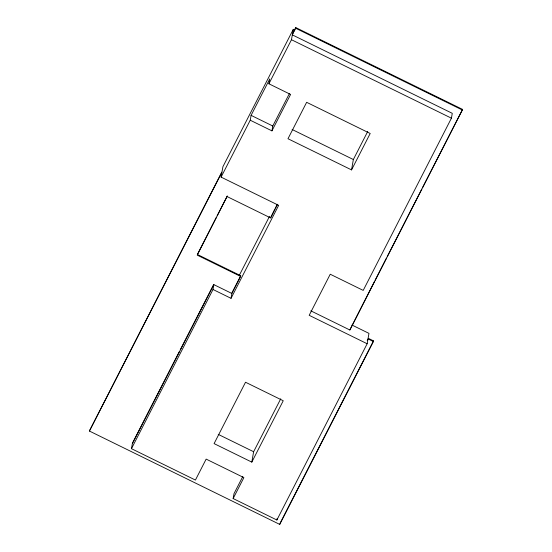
<?xml version="1.0" encoding="UTF-8"?>
<svg xmlns="http://www.w3.org/2000/svg" width="552" height="552" viewBox="0 0 552 552"><rect width="100%" height="100%" fill="white"/><g stroke="black" fill="none" stroke-linecap="round" stroke-linejoin="round"><path stroke-width="0.83" d="M351.969 325.031L368.971 333.373L368.122 338.231L373.511 340.874L373.393 341.536L279.733 524.4L89.396 431.043L222.063 171.589L222.911 166.732L293.284 29.346L294.83 30.105M373.393 341.536L368.005 338.893L367.156 343.751L276.876 520.012L233.144 498.559L243.874 477.611L206.151 459.105L195.422 480.061L131.466 448.686L132.314 443.829L213.852 284.632L231.881 293.471L231.033 298.328L213.01 289.489L213.852 284.632M231.033 298.328L278.663 205.344L221.097 177.109L221.945 172.252L89.396 431.043M231.881 293.471L240.617 276.407L197.237 255.134L227.32 195.96L217.205 215.715M250.242 120.219L251.091 115.361L269.749 78.936L268.9 83.794L290.593 94.433L271.936 130.865L250.242 120.219L221.097 177.109M240.617 276.407L240.734 275.745L197.354 254.465L216.425 217.233M271.936 130.865L272.785 126.008L289.503 93.371M268.9 83.794L291.47 39.723L292.318 34.866L295.817 27.6L462.604 109.413L349.851 329.986L310.804 310.838M293.284 29.346L292.436 34.203L295.817 27.6M227.21 196.622L270.59 217.902L274.972 208.911M233.144 498.559L233.986 493.702L242.804 476.493M251.809 462.114L283.245 400.738L245.523 382.239L214.093 443.608L251.809 462.114L253.623 451.729L280.733 398.799M276.876 520.012L277.159 518.397M279.733 524.4L279.843 523.738M351.541 169.906L370.199 133.48L306.643 102.306L287.985 138.731L351.541 169.906L353.349 159.528L367.736 131.452M349.851 329.986L374.297 281.817M367.156 343.751L309.196 315.316L330.241 274.227L363.209 290.4L451.426 118.183L452.274 113.326L292.318 34.866M132.425 443.166L179.469 351.32M180.256 349.789L213.576 284.728M131.466 448.686L213.01 289.489M239.478 274.993L269.542 216.308M231.999 292.808L240.734 275.745M275.745 207.393L277.297 204.364M270.59 217.902L277.566 204.274M375.084 280.285L386.462 258.06M387.249 256.528L421.79 189.101M422.57 187.57L462.604 109.413M367.218 340.425L368.005 338.893M280.237 522.972L373.511 340.874M295.7 28.262L462.486 110.076M291.47 39.723L451.426 118.183M292.098 129.478L353.349 159.528M251.091 115.361L272.785 126.008M218.212 434.362L253.623 451.729"/></g></svg>
